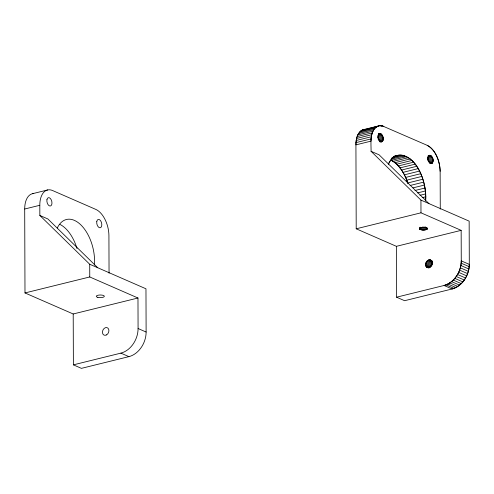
<?xml version="1.0" encoding="UTF-8"?>
<svg xmlns="http://www.w3.org/2000/svg" width="494" height="494" viewBox="0 0 494 494"><rect width="100%" height="100%" fill="white"/><g stroke="black" fill="none" stroke-linecap="round" stroke-linejoin="round"><path stroke-width="0.74" d="M394.823 156.042C417.393 150.633 426.927 184.021 425.6 200.953M440.271 209.092L440.142 171.301C439.821 161.538 436.295 150.287 427.211 145.341L382.381 125.902L379.577 125.692L363.133 129.712C357.292 132.046 355.964 139.265 355.921 144.865L356.211 228.796L396.392 246.327L461.155 230.352L461.266 260.869C461.205 271.422 454.579 282.537 444.063 285.476L396.571 297.197L396.392 246.327M379.577 125.692C368.932 128.52 371.21 143.248 371.068 151.312L420.937 200.101L469.152 221.139L469.3 264.376C469.238 274.93 462.619 286.045 452.103 288.984L404.605 300.704L396.571 297.197M432.966 161.563C434.522 158.179 428.761 152.022 427.915 157.839C426.841 160.834 431.694 166.552 432.966 161.563L429.366 162.446M428.31 267.915C422.66 266.667 427.119 257.09 431.75 260.628M379.843 133.504C376.484 134.973 378.169 141.858 381.757 141.877C384.98 139.833 382.603 132.046 378.398 133.855M388.395 164.181C390.167 160.186 393.292 156.413 397.701 155.332M426.933 229.346L427.452 228.389C425.26 226.9 421.685 226.888 419.523 228.444L419.474 228.771C421.345 230.562 424.642 230.136 426.933 229.346L426.927 227.851M32.573 193.679L47.683 189.949M73.205 313.98L73.384 364.85L120.882 353.13A21.532 16.333 -66.4 0 0 138.079 328.522L137.974 298.006L73.205 313.98L24.99 292.942L24.7 209.011L39.81 205.288A21.532 12.134 76.1 0 1 52.599 190.548L95.99 209.487A21.866 12.319 76.1 0 1 108.921 235.447L109.05 273.176M361.874 130.268L376.99 126.538M373.044 127.619L377.36 126.55M360.706 131.071L375.817 127.347M380.942 126.26L382.381 125.902M359.638 132.126L374.748 128.397M358.681 133.405L373.791 129.675M357.854 134.905L372.964 131.176M357.162 136.597L372.272 132.867M356.619 138.462L371.729 134.732M378.311 134.121L380.473 133.584M378.237 134.64L381.115 133.93M356.223 140.481L371.34 136.752M378.132 135.399L381.732 134.516M377.959 136.363L382.276 135.3M355.995 142.624L371.105 138.894M377.682 137.474L382.72 136.233M377.996 138.505L383.035 137.264M378.157 139.561L383.196 138.32M378.886 140.407L383.202 139.339M379.448 141.148L383.041 140.259M379.855 141.729L382.739 141.018M380.139 142.099L382.3 141.568M394.638 156.215L396.077 155.863M393.625 156.487L399.38 155.067M393.199 157.018L401.116 155.067M391.643 158.043L402.888 155.332M391.013 159.229L404.685 155.857M406.488 156.647L391.378 160.371C399.837 165.039 404.74 174.11 407.772 182.959L422.883 179.229M393.168 161.415L408.285 157.685M394.947 162.693L410.057 158.969M428.533 155.61L429.971 155.252M427.736 156.178L430.62 155.468M396.688 164.212L411.798 160.482M428.372 156.647L431.25 155.937M427.52 157.691L431.836 156.629M427.298 158.735L432.336 157.493M398.38 165.953L413.49 162.223M427.681 159.729L432.719 158.488M427.921 160.778L432.954 159.537M400.004 167.898L415.121 164.169M428.724 161.649L433.04 160.581M401.56 170.035L416.67 166.311M429.854 163.113L432.732 162.403M430.194 163.6L432.355 163.063M403.024 172.35L418.134 168.621M404.388 174.82L419.499 171.091M405.642 177.426L420.752 173.697M406.772 180.143L421.882 176.42M410.076 185.491L423.747 182.113M412.953 187.887L424.463 185.046M414.96 190.493L425.031 188.004M417.529 192.913L425.445 190.962M419.937 195.315L425.692 193.895M24.99 292.942L89.76 276.961L137.974 298.006M422.185 197.668L425.785 196.779M356.211 228.796L420.981 212.815L461.155 230.352M39.81 205.288L39.847 215.458L89.717 264.247L145.965 288.792L146.119 332.03A21.532 16.333 -66.4 0 1 128.915 356.637L81.424 368.357L73.384 364.85M363.133 129.712L364.461 129.422M426.97 267.328C430.922 269.156 434.22 262.005 430.41 260.048M371.068 151.312L379.102 154.82L428.971 203.608M461.161 263.172L469.201 266.68M460.846 265.506L468.88 269.014M460.322 267.828L468.355 271.336M459.587 270.119L467.62 273.627M458.654 272.348L466.688 275.856M429.656 259.881L432.336 261.048M428.848 259.955L432.201 261.419M428.045 260.276L432.732 262.32M427.291 260.813L432.651 263.154M457.543 274.485L465.576 277.992M426.637 261.536L432.664 264.167M426.124 262.4L432.151 265.031M456.258 276.504L464.292 280.012M425.779 263.351L431.805 265.982M425.63 264.333L430.99 266.667M425.686 265.272L430.373 267.316M454.82 278.381L462.853 281.889M425.939 266.118L429.286 267.581M426.378 266.822L429.058 267.989M453.245 280.092L461.279 283.599M451.553 281.611L459.587 285.118M449.762 282.926L457.802 286.434M447.904 284.019L455.943 287.527M445.996 284.871L454.035 288.379M39.847 215.458L47.881 218.966L97.75 267.754M138.079 328.522L146.119 332.03M120.882 353.13L128.915 356.637M426.285 227.364L426.297 229.605M425.47 226.814L425.482 229.809M424.537 226.944L424.55 229.932M423.531 226.993L423.543 229.982M422.531 226.956L422.537 229.951M421.586 227.592L421.592 229.834M420.937 200.101L420.981 212.815M420.758 227.401L420.771 229.642M420.104 227.147L420.116 229.395M419.665 227.604L419.672 229.099M89.717 264.247L89.76 276.961M24.7 209.011A21.532 12.134 76.1 0 1 33.623 193.531M57.329 227.987A33.641 18.957 76.1 0 1 81.152 225.184A33.641 18.957 76.1 0 1 94.397 265.111M59.854 224.369A33.641 18.957 76.1 0 1 77.002 248.538M383.819 126.402A21.532 12.134 76.1 0 0 371.031 141.136L355.921 144.865A21.532 12.134 76.1 0 1 365.381 129.372M427.211 145.341A21.866 12.319 76.1 0 1 440.142 171.301M388.55 163.841A33.641 18.957 76.1 0 1 412.367 161.038A33.641 18.957 76.1 0 1 425.618 200.965M391.075 160.223A33.641 18.957 76.1 0 1 408.019 183.725M469.3 264.376L461.266 260.869A21.532 16.333 -66.4 0 1 444.063 285.476L452.103 288.984A21.532 16.333 -66.4 0 0 469.3 264.376M106.531 334.901A4.038 3.063 -66.4 0 0 107.958 328.164A4.038 3.063 -66.4 0 0 102.548 331.208A4.038 3.063 -66.4 0 0 106.531 334.901M96.793 221.466A4.279 2.408 76.1 0 0 99.942 227.783A4.279 2.408 76.1 0 0 101.06 221.516A4.279 2.408 76.1 0 0 96.793 221.466M46.942 199.706A4.279 2.408 76.1 0 0 50.085 206.029A4.279 2.408 76.1 0 0 51.209 199.761A4.279 2.408 76.1 0 0 46.942 199.706M97.812 297.363A4.038 1.321 -0.2 0 0 104.308 296.493A4.038 1.321 -0.2 0 0 98.825 295.091A4.038 1.321 -0.2 0 0 97.812 297.363M429.712 267.248A4.038 3.063 -66.4 0 0 431.145 260.511A4.038 3.063 -66.4 0 0 425.729 263.555A4.038 3.063 -66.4 0 0 429.712 267.248M420.993 229.71A4.038 1.321 -0.2 0 0 427.489 228.839A4.038 1.321 -0.2 0 0 422.006 227.438A4.038 1.321 -0.2 0 0 420.993 229.71M428.014 157.32A4.279 2.408 76.1 0 0 431.163 163.638A4.279 2.408 76.1 0 0 432.281 157.37A4.279 2.408 76.1 0 0 428.014 157.32M378.157 135.56A4.279 2.408 76.1 0 0 381.306 141.877A4.279 2.408 76.1 0 0 382.43 135.615A4.279 2.408 76.1 0 0 378.157 135.56"/></g></svg>
